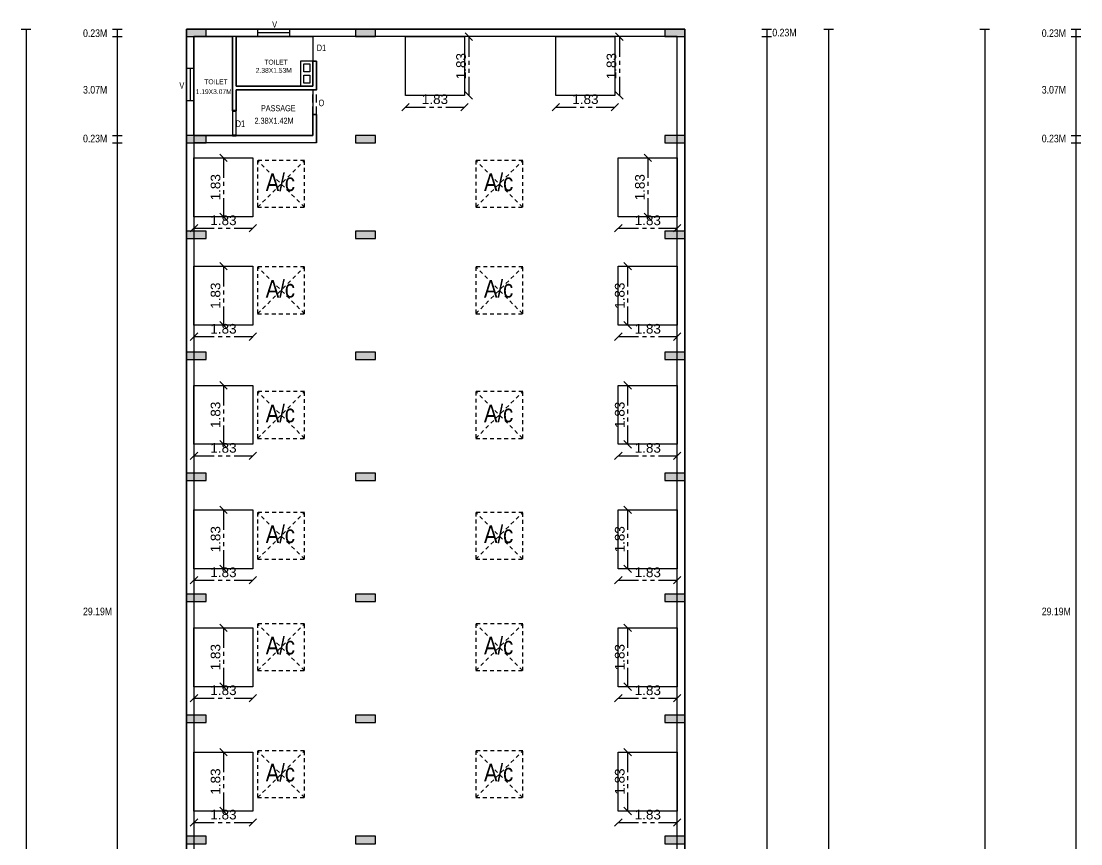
# Model space of a CAD drawing. Header units: metres. Extents: x 0 to 246, y -13 to 116.
# Drawn here: x 32.31 to 65.18, y 64.12 to 89.65 of the extents above; entities that cross this region are included whole.
import ezdxf

# ---------------------------------------------------------------- set-up
doc = ezdxf.new("R2010")
doc.units = ezdxf.units.M
doc.header["$MEASUREMENT"] = 0
for name, pattern in [('ACAD_ISO02W100', [15, 12, -3]), ('HIDDEN', [0.375, 0.25, -0.125]), ('PHANTOM2', [1.25, 0.625, -0.125, 0.125, -0.125, 0.125, -0.125])]:
    doc.linetypes.add(name, pattern=pattern)
for name, color, linetype, lineweight in [('BLK_1_FLR_0_BLT_UP_AREA', 4, 'Continuous', 30), ('BLK_1_FLR_0_ROOM_1_LIGHT_VENTILATION_1', 7, 'Continuous', 30), ('BLK_1_FLR_0_WASH', 4, 'Continuous', 30), ('BLK_1_FLR_0_WATER_CLOSET', 4, 'Continuous', 30), ('FLOOR01', 7, 'Continuous', 50), ('text', 7, 'Continuous', 25)]:
    doc.layers.add(name, color=color, linetype=linetype, lineweight=lineweight)
for name, color, linetype in [('BLK_1_FLR_0_CARPET_AREA', 10, 'Continuous'), ('BLK_1_FLR_0_SP_WC', 140, 'Continuous'), ('wall', 2, 'Continuous'), ('win', 5, 'Continuous')]:
    doc.layers.add(name, color=color, linetype=linetype)
doc.styles.add('ARIAL', font='arial.ttf')
doc.styles.add('ATT', font='swissck.ttf', dxfattribs={"height": 12})
doc.styles.add('STYLE1', font='swissck.ttf', dxfattribs={"width": 1.1, "height": 0.45})
doc.styles.add('STYLE3', font='swissck.ttf', dxfattribs={"height": 0.5})
doc.dimstyles.new('OPEN SPACE', dxfattribs={"dimtxt": 0.3, "dimasz": 0.23, "dimexe": 0.1875, "dimexo": 0.0625, "dimgap": 0.09, "dimtad": 3, "dimzin": 0, "dimdsep": 46, "dimtxsty": 'ARIAL', "dimblk": 'OBLIQUE', "dimcen": 0.09, "dimse1": 1, "dimse2": 1, "dimclrd": 6, "dimclre": 6, "dimclrt": 7, "dimadec": 0, "dimazin": 0, "dimtfac": 0.5, "dimtix": 1, "dimtmove": 0, "dimatfit": 3, "dimfxl": 0, "dimtolj": 1, "dimtzin": 0, "dimarcsym": 0})

# ---------------------------------------------------------------- blocks, each defined once
blk = doc.blocks.new('_Oblique')
at = {"color": 0, "linetype": 'ByBlock', "lineweight": -2}
blk.add_line((-0.5, -0.5), (0.5, 0.5), dxfattribs=at)
blk = doc.blocks.new('*D214')
at = {"layer": 'BLK_1_FLR_0_ROOM_1_LIGHT_VENTILATION_1', "color": 7, "linetype": 'PHANTOM2', "lineweight": -2}
blk.add_line((46.197, 89.171), (46.197, 87.341), dxfattribs=at)
at = {"layer": 'DEFPOINTS', "color": 0}
for p in [(46.058, 89.171), (46.058, 87.341), (46.197, 87.341)]:
    blk.add_point(p, dxfattribs=at)
at = {"layer": 'BLK_1_FLR_0_ROOM_1_LIGHT_VENTILATION_1', "color": 7, "lineweight": -2, "xscale": 0.23, "yscale": 0.23, "zscale": 0.23}
for p, rotation in [((46.197, 89.171), 90), ((46.197, 87.341), 270)]:
    blk.add_blockref('_Oblique', p, dxfattribs=dict(at, rotation=rotation))
at = {"layer": 'BLK_1_FLR_0_ROOM_1_LIGHT_VENTILATION_1', "color": 7, "lineweight": 30, "insert": (45.954, 88.256), "char_height": 0.3, "attachment_point": 5, "rotation": 90, "style": 'ARIAL'}
blk.add_mtext('\\A1;1.83', dxfattribs=at)
blk = doc.blocks.new('*D215')
at = {"layer": 'BLK_1_FLR_0_ROOM_1_LIGHT_VENTILATION_1', "color": 7, "linetype": 'PHANTOM2', "lineweight": -2}
blk.add_line((44.229, 86.985), (46.058, 86.985), dxfattribs=at)
at = {"layer": 'DEFPOINTS', "color": 0}
for p in [(44.229, 87.341), (46.058, 87.341), (46.058, 86.985)]:
    blk.add_point(p, dxfattribs=at)
at = {"layer": 'BLK_1_FLR_0_ROOM_1_LIGHT_VENTILATION_1', "color": 7, "lineweight": -2, "xscale": 0.23, "yscale": 0.23, "zscale": 0.23, "rotation": 180}
blk.add_blockref('_Oblique', (44.229, 86.985), dxfattribs=at)
at = {"layer": 'BLK_1_FLR_0_ROOM_1_LIGHT_VENTILATION_1', "color": 7, "lineweight": -2, "xscale": 0.23, "yscale": 0.23, "zscale": 0.23}
blk.add_blockref('_Oblique', (46.058, 86.985), dxfattribs=at)
at = {"layer": 'BLK_1_FLR_0_ROOM_1_LIGHT_VENTILATION_1', "color": 7, "lineweight": 30, "insert": (45.143, 87.228), "char_height": 0.3, "attachment_point": 5, "style": 'ARIAL'}
blk.add_mtext('\\A1;1.83', dxfattribs=at)
blk = doc.blocks.new('*D216')
at = {"layer": 'BLK_1_FLR_0_ROOM_1_LIGHT_VENTILATION_1', "color": 7, "linetype": 'PHANTOM2', "lineweight": -2}
blk.add_line((50.863, 89.171), (50.863, 87.341), dxfattribs=at)
at = {"layer": 'DEFPOINTS', "color": 0}
for p in [(50.724, 89.171), (50.724, 87.341), (50.863, 87.341)]:
    blk.add_point(p, dxfattribs=at)
at = {"layer": 'BLK_1_FLR_0_ROOM_1_LIGHT_VENTILATION_1', "color": 7, "lineweight": -2, "xscale": 0.23, "yscale": 0.23, "zscale": 0.23}
for p, rotation in [((50.863, 89.171), 90), ((50.863, 87.341), 270)]:
    blk.add_blockref('_Oblique', p, dxfattribs=dict(at, rotation=rotation))
at = {"layer": 'BLK_1_FLR_0_ROOM_1_LIGHT_VENTILATION_1', "color": 7, "lineweight": 30, "insert": (50.62, 88.256), "char_height": 0.3, "attachment_point": 5, "rotation": 90, "style": 'ARIAL'}
blk.add_mtext('\\A1;1.83', dxfattribs=at)
blk = doc.blocks.new('*D217')
at = {"layer": 'BLK_1_FLR_0_ROOM_1_LIGHT_VENTILATION_1', "color": 7, "linetype": 'PHANTOM2', "lineweight": -2}
blk.add_line((48.895, 86.985), (50.724, 86.985), dxfattribs=at)
at = {"layer": 'DEFPOINTS', "color": 0}
for p in [(48.895, 87.341), (50.724, 87.341), (50.724, 86.985)]:
    blk.add_point(p, dxfattribs=at)
at = {"layer": 'BLK_1_FLR_0_ROOM_1_LIGHT_VENTILATION_1', "color": 7, "lineweight": -2, "xscale": 0.23, "yscale": 0.23, "zscale": 0.23, "rotation": 180}
blk.add_blockref('_Oblique', (48.895, 86.985), dxfattribs=at)
at = {"layer": 'BLK_1_FLR_0_ROOM_1_LIGHT_VENTILATION_1', "color": 7, "lineweight": -2, "xscale": 0.23, "yscale": 0.23, "zscale": 0.23}
blk.add_blockref('_Oblique', (50.724, 86.985), dxfattribs=at)
at = {"layer": 'BLK_1_FLR_0_ROOM_1_LIGHT_VENTILATION_1', "color": 7, "lineweight": 30, "insert": (49.81, 87.228), "char_height": 0.3, "attachment_point": 5, "style": 'ARIAL'}
blk.add_mtext('\\A1;1.83', dxfattribs=at)
blk = doc.blocks.new('*D157')
at = {"layer": 'BLK_1_FLR_0_ROOM_1_LIGHT_VENTILATION_1', "color": 7, "linetype": 'PHANTOM2', "lineweight": -2}
blk.add_line((51.121, 82.045), (51.121, 80.215), dxfattribs=at)
at = {"layer": 'DEFPOINTS', "color": 0}
for p in [(50.982, 82.045), (50.982, 80.215), (51.121, 80.215)]:
    blk.add_point(p, dxfattribs=at)
at = {"layer": 'BLK_1_FLR_0_ROOM_1_LIGHT_VENTILATION_1', "color": 7, "lineweight": -2, "xscale": 0.23, "yscale": 0.23, "zscale": 0.23}
for p, rotation in [((51.121, 82.045), 90), ((51.121, 80.215), 270)]:
    blk.add_blockref('_Oblique', p, dxfattribs=dict(at, rotation=rotation))
at = {"layer": 'BLK_1_FLR_0_ROOM_1_LIGHT_VENTILATION_1', "color": 7, "lineweight": 30, "insert": (50.877, 81.13), "char_height": 0.3, "attachment_point": 5, "rotation": 90, "style": 'ARIAL'}
blk.add_mtext('\\A1;1.83', dxfattribs=at)
blk = doc.blocks.new('*D218')
at = {"layer": 'BLK_1_FLR_0_ROOM_1_LIGHT_VENTILATION_1', "color": 7, "linetype": 'PHANTOM2', "lineweight": -2}
blk.add_line((50.831, 79.859), (52.66, 79.859), dxfattribs=at)
at = {"layer": 'DEFPOINTS', "color": 0}
for p in [(50.831, 80.215), (52.66, 80.215), (52.66, 79.859)]:
    blk.add_point(p, dxfattribs=at)
at = {"layer": 'BLK_1_FLR_0_ROOM_1_LIGHT_VENTILATION_1', "color": 7, "lineweight": -2, "xscale": 0.23, "yscale": 0.23, "zscale": 0.23, "rotation": 180}
blk.add_blockref('_Oblique', (50.831, 79.859), dxfattribs=at)
at = {"layer": 'BLK_1_FLR_0_ROOM_1_LIGHT_VENTILATION_1', "color": 7, "lineweight": -2, "xscale": 0.23, "yscale": 0.23, "zscale": 0.23}
blk.add_blockref('_Oblique', (52.66, 79.859), dxfattribs=at)
at = {"layer": 'BLK_1_FLR_0_ROOM_1_LIGHT_VENTILATION_1', "color": 7, "lineweight": 30, "insert": (51.746, 80.102), "char_height": 0.3, "attachment_point": 5, "style": 'ARIAL'}
blk.add_mtext('\\A1;1.83', dxfattribs=at)
blk = doc.blocks.new('*D158')
at = {"layer": 'BLK_1_FLR_0_ROOM_1_LIGHT_VENTILATION_1', "color": 7, "linetype": 'PHANTOM2', "lineweight": -2}
blk.add_line((51.121, 78.348), (51.121, 76.518), dxfattribs=at)
at = {"layer": 'DEFPOINTS', "color": 0}
for p in [(50.982, 78.348), (50.982, 76.518), (51.121, 76.518)]:
    blk.add_point(p, dxfattribs=at)
at = {"layer": 'BLK_1_FLR_0_ROOM_1_LIGHT_VENTILATION_1', "color": 7, "lineweight": -2, "xscale": 0.23, "yscale": 0.23, "zscale": 0.23}
for p, rotation in [((51.121, 78.348), 90), ((51.121, 76.518), 270)]:
    blk.add_blockref('_Oblique', p, dxfattribs=dict(at, rotation=rotation))
at = {"layer": 'BLK_1_FLR_0_ROOM_1_LIGHT_VENTILATION_1', "color": 7, "lineweight": 30, "insert": (50.877, 77.433), "char_height": 0.3, "attachment_point": 5, "rotation": 90, "style": 'ARIAL'}
blk.add_mtext('\\A1;1.83', dxfattribs=at)
blk = doc.blocks.new('*D219')
at = {"layer": 'BLK_1_FLR_0_ROOM_1_LIGHT_VENTILATION_1', "color": 7, "linetype": 'PHANTOM2', "lineweight": -2}
blk.add_line((50.831, 76.162), (52.66, 76.162), dxfattribs=at)
at = {"layer": 'DEFPOINTS', "color": 0}
for p in [(50.831, 76.518), (52.66, 76.518), (52.66, 76.162)]:
    blk.add_point(p, dxfattribs=at)
at = {"layer": 'BLK_1_FLR_0_ROOM_1_LIGHT_VENTILATION_1', "color": 7, "lineweight": -2, "xscale": 0.23, "yscale": 0.23, "zscale": 0.23, "rotation": 180}
blk.add_blockref('_Oblique', (50.831, 76.162), dxfattribs=at)
at = {"layer": 'BLK_1_FLR_0_ROOM_1_LIGHT_VENTILATION_1', "color": 7, "lineweight": -2, "xscale": 0.23, "yscale": 0.23, "zscale": 0.23}
blk.add_blockref('_Oblique', (52.66, 76.162), dxfattribs=at)
at = {"layer": 'BLK_1_FLR_0_ROOM_1_LIGHT_VENTILATION_1', "color": 7, "lineweight": 30, "insert": (51.746, 76.405), "char_height": 0.3, "attachment_point": 5, "style": 'ARIAL'}
blk.add_mtext('\\A1;1.83', dxfattribs=at)
blk = doc.blocks.new('*D159')
at = {"layer": 'BLK_1_FLR_0_ROOM_1_LIGHT_VENTILATION_1', "color": 7, "linetype": 'PHANTOM2', "lineweight": -2}
blk.add_line((51.121, 74.485), (51.121, 72.655), dxfattribs=at)
at = {"layer": 'DEFPOINTS', "color": 0}
for p in [(50.982, 74.485), (50.982, 72.655), (51.121, 72.655)]:
    blk.add_point(p, dxfattribs=at)
at = {"layer": 'BLK_1_FLR_0_ROOM_1_LIGHT_VENTILATION_1', "color": 7, "lineweight": -2, "xscale": 0.23, "yscale": 0.23, "zscale": 0.23}
for p, rotation in [((51.121, 74.485), 90), ((51.121, 72.655), 270)]:
    blk.add_blockref('_Oblique', p, dxfattribs=dict(at, rotation=rotation))
at = {"layer": 'BLK_1_FLR_0_ROOM_1_LIGHT_VENTILATION_1', "color": 7, "lineweight": 30, "insert": (50.877, 73.57), "char_height": 0.3, "attachment_point": 5, "rotation": 90, "style": 'ARIAL'}
blk.add_mtext('\\A1;1.83', dxfattribs=at)
blk = doc.blocks.new('*D220')
at = {"layer": 'BLK_1_FLR_0_ROOM_1_LIGHT_VENTILATION_1', "color": 7, "linetype": 'PHANTOM2', "lineweight": -2}
blk.add_line((50.831, 72.299), (52.66, 72.299), dxfattribs=at)
at = {"layer": 'DEFPOINTS', "color": 0}
for p in [(50.831, 72.655), (52.66, 72.655), (52.66, 72.299)]:
    blk.add_point(p, dxfattribs=at)
at = {"layer": 'BLK_1_FLR_0_ROOM_1_LIGHT_VENTILATION_1', "color": 7, "lineweight": -2, "xscale": 0.23, "yscale": 0.23, "zscale": 0.23, "rotation": 180}
blk.add_blockref('_Oblique', (50.831, 72.299), dxfattribs=at)
at = {"layer": 'BLK_1_FLR_0_ROOM_1_LIGHT_VENTILATION_1', "color": 7, "lineweight": -2, "xscale": 0.23, "yscale": 0.23, "zscale": 0.23}
blk.add_blockref('_Oblique', (52.66, 72.299), dxfattribs=at)
at = {"layer": 'BLK_1_FLR_0_ROOM_1_LIGHT_VENTILATION_1', "color": 7, "lineweight": 30, "insert": (51.746, 72.542), "char_height": 0.3, "attachment_point": 5, "style": 'ARIAL'}
blk.add_mtext('\\A1;1.83', dxfattribs=at)
blk = doc.blocks.new('*D160')
at = {"layer": 'BLK_1_FLR_0_ROOM_1_LIGHT_VENTILATION_1', "color": 7, "linetype": 'PHANTOM2', "lineweight": -2}
blk.add_line((51.121, 70.825), (51.121, 68.995), dxfattribs=at)
at = {"layer": 'DEFPOINTS', "color": 0}
for p in [(50.982, 70.825), (50.982, 68.995), (51.121, 68.995)]:
    blk.add_point(p, dxfattribs=at)
at = {"layer": 'BLK_1_FLR_0_ROOM_1_LIGHT_VENTILATION_1', "color": 7, "lineweight": -2, "xscale": 0.23, "yscale": 0.23, "zscale": 0.23}
for p, rotation in [((51.121, 70.825), 90), ((51.121, 68.995), 270)]:
    blk.add_blockref('_Oblique', p, dxfattribs=dict(at, rotation=rotation))
at = {"layer": 'BLK_1_FLR_0_ROOM_1_LIGHT_VENTILATION_1', "color": 7, "lineweight": 30, "insert": (50.877, 69.91), "char_height": 0.3, "attachment_point": 5, "rotation": 90, "style": 'ARIAL'}
blk.add_mtext('\\A1;1.83', dxfattribs=at)
blk = doc.blocks.new('*D221')
at = {"layer": 'BLK_1_FLR_0_ROOM_1_LIGHT_VENTILATION_1', "color": 7, "linetype": 'PHANTOM2', "lineweight": -2}
blk.add_line((50.831, 68.639), (52.66, 68.639), dxfattribs=at)
at = {"layer": 'DEFPOINTS', "color": 0}
for p in [(50.831, 68.995), (52.66, 68.995), (52.66, 68.639)]:
    blk.add_point(p, dxfattribs=at)
at = {"layer": 'BLK_1_FLR_0_ROOM_1_LIGHT_VENTILATION_1', "color": 7, "lineweight": -2, "xscale": 0.23, "yscale": 0.23, "zscale": 0.23, "rotation": 180}
blk.add_blockref('_Oblique', (50.831, 68.639), dxfattribs=at)
at = {"layer": 'BLK_1_FLR_0_ROOM_1_LIGHT_VENTILATION_1', "color": 7, "lineweight": -2, "xscale": 0.23, "yscale": 0.23, "zscale": 0.23}
blk.add_blockref('_Oblique', (52.66, 68.639), dxfattribs=at)
at = {"layer": 'BLK_1_FLR_0_ROOM_1_LIGHT_VENTILATION_1', "color": 7, "lineweight": 30, "insert": (51.746, 68.882), "char_height": 0.3, "attachment_point": 5, "style": 'ARIAL'}
blk.add_mtext('\\A1;1.83', dxfattribs=at)
blk = doc.blocks.new('*D161')
at = {"layer": 'BLK_1_FLR_0_ROOM_1_LIGHT_VENTILATION_1', "color": 7, "linetype": 'PHANTOM2', "lineweight": -2}
blk.add_line((51.121, 66.965), (51.121, 65.135), dxfattribs=at)
at = {"layer": 'DEFPOINTS', "color": 0}
for p in [(50.982, 66.965), (50.982, 65.135), (51.121, 65.135)]:
    blk.add_point(p, dxfattribs=at)
at = {"layer": 'BLK_1_FLR_0_ROOM_1_LIGHT_VENTILATION_1', "color": 7, "lineweight": -2, "xscale": 0.23, "yscale": 0.23, "zscale": 0.23}
for p, rotation in [((51.121, 66.965), 90), ((51.121, 65.135), 270)]:
    blk.add_blockref('_Oblique', p, dxfattribs=dict(at, rotation=rotation))
at = {"layer": 'BLK_1_FLR_0_ROOM_1_LIGHT_VENTILATION_1', "color": 7, "lineweight": 30, "insert": (50.877, 66.05), "char_height": 0.3, "attachment_point": 5, "rotation": 90, "style": 'ARIAL'}
blk.add_mtext('\\A1;1.83', dxfattribs=at)
blk = doc.blocks.new('*D222')
at = {"layer": 'BLK_1_FLR_0_ROOM_1_LIGHT_VENTILATION_1', "color": 7, "linetype": 'PHANTOM2', "lineweight": -2}
blk.add_line((50.831, 64.779), (52.66, 64.779), dxfattribs=at)
at = {"layer": 'DEFPOINTS', "color": 0}
for p in [(50.831, 65.135), (52.66, 65.135), (52.66, 64.779)]:
    blk.add_point(p, dxfattribs=at)
at = {"layer": 'BLK_1_FLR_0_ROOM_1_LIGHT_VENTILATION_1', "color": 7, "lineweight": -2, "xscale": 0.23, "yscale": 0.23, "zscale": 0.23, "rotation": 180}
blk.add_blockref('_Oblique', (50.831, 64.779), dxfattribs=at)
at = {"layer": 'BLK_1_FLR_0_ROOM_1_LIGHT_VENTILATION_1', "color": 7, "lineweight": -2, "xscale": 0.23, "yscale": 0.23, "zscale": 0.23}
blk.add_blockref('_Oblique', (52.66, 64.779), dxfattribs=at)
at = {"layer": 'BLK_1_FLR_0_ROOM_1_LIGHT_VENTILATION_1', "color": 7, "lineweight": 30, "insert": (51.746, 65.022), "char_height": 0.3, "attachment_point": 5, "style": 'ARIAL'}
blk.add_mtext('\\A1;1.83', dxfattribs=at)
blk = doc.blocks.new('*D164')
at = {"layer": 'BLK_1_FLR_0_ROOM_1_LIGHT_VENTILATION_1', "color": 7, "linetype": 'PHANTOM2', "lineweight": -2}
blk.add_line((51.746, 85.411), (51.746, 83.581), dxfattribs=at)
at = {"layer": 'DEFPOINTS', "color": 0}
for p in [(51.607, 85.411), (51.607, 83.581), (51.746, 83.581)]:
    blk.add_point(p, dxfattribs=at)
at = {"layer": 'BLK_1_FLR_0_ROOM_1_LIGHT_VENTILATION_1', "color": 7, "lineweight": -2, "xscale": 0.23, "yscale": 0.23, "zscale": 0.23}
for p, rotation in [((51.746, 85.411), 90), ((51.746, 83.581), 270)]:
    blk.add_blockref('_Oblique', p, dxfattribs=dict(at, rotation=rotation))
at = {"layer": 'BLK_1_FLR_0_ROOM_1_LIGHT_VENTILATION_1', "color": 7, "lineweight": 30, "insert": (51.503, 84.496), "char_height": 0.3, "attachment_point": 5, "rotation": 90, "style": 'ARIAL'}
blk.add_mtext('\\A1;1.83', dxfattribs=at)
blk = doc.blocks.new('*D225')
at = {"layer": 'BLK_1_FLR_0_ROOM_1_LIGHT_VENTILATION_1', "color": 7, "linetype": 'PHANTOM2', "lineweight": -2}
blk.add_line((50.831, 83.225), (52.66, 83.225), dxfattribs=at)
at = {"layer": 'DEFPOINTS', "color": 0}
for p in [(50.831, 83.581), (52.66, 83.581), (52.66, 83.225)]:
    blk.add_point(p, dxfattribs=at)
at = {"layer": 'BLK_1_FLR_0_ROOM_1_LIGHT_VENTILATION_1', "color": 7, "lineweight": -2, "xscale": 0.23, "yscale": 0.23, "zscale": 0.23, "rotation": 180}
blk.add_blockref('_Oblique', (50.831, 83.225), dxfattribs=at)
at = {"layer": 'BLK_1_FLR_0_ROOM_1_LIGHT_VENTILATION_1', "color": 7, "lineweight": -2, "xscale": 0.23, "yscale": 0.23, "zscale": 0.23}
blk.add_blockref('_Oblique', (52.66, 83.225), dxfattribs=at)
at = {"layer": 'BLK_1_FLR_0_ROOM_1_LIGHT_VENTILATION_1', "color": 7, "lineweight": 30, "insert": (51.746, 83.468), "char_height": 0.3, "attachment_point": 5, "style": 'ARIAL'}
blk.add_mtext('\\A1;1.83', dxfattribs=at)
blk = doc.blocks.new('*D165')
at = {"layer": 'BLK_1_FLR_0_ROOM_1_LIGHT_VENTILATION_1', "color": 7, "linetype": 'PHANTOM2', "lineweight": -2}
blk.add_line((38.582, 85.411), (38.582, 83.581), dxfattribs=at)
at = {"layer": 'DEFPOINTS', "color": 0}
for p in [(38.443, 85.411), (38.443, 83.581), (38.582, 83.581)]:
    blk.add_point(p, dxfattribs=at)
at = {"layer": 'BLK_1_FLR_0_ROOM_1_LIGHT_VENTILATION_1', "color": 7, "lineweight": -2, "xscale": 0.23, "yscale": 0.23, "zscale": 0.23}
for p, rotation in [((38.582, 85.411), 90), ((38.582, 83.581), 270)]:
    blk.add_blockref('_Oblique', p, dxfattribs=dict(at, rotation=rotation))
at = {"layer": 'BLK_1_FLR_0_ROOM_1_LIGHT_VENTILATION_1', "color": 7, "lineweight": 30, "insert": (38.339, 84.496), "char_height": 0.3, "attachment_point": 5, "rotation": 90, "style": 'ARIAL'}
blk.add_mtext('\\A1;1.83', dxfattribs=at)
blk = doc.blocks.new('*D226')
at = {"layer": 'BLK_1_FLR_0_ROOM_1_LIGHT_VENTILATION_1', "color": 7, "linetype": 'PHANTOM2', "lineweight": -2}
blk.add_line((37.668, 83.225), (39.496, 83.225), dxfattribs=at)
at = {"layer": 'DEFPOINTS', "color": 0}
for p in [(37.668, 83.581), (39.496, 83.581), (39.496, 83.225)]:
    blk.add_point(p, dxfattribs=at)
at = {"layer": 'BLK_1_FLR_0_ROOM_1_LIGHT_VENTILATION_1', "color": 7, "lineweight": -2, "xscale": 0.23, "yscale": 0.23, "zscale": 0.23, "rotation": 180}
blk.add_blockref('_Oblique', (37.668, 83.225), dxfattribs=at)
at = {"layer": 'BLK_1_FLR_0_ROOM_1_LIGHT_VENTILATION_1', "color": 7, "lineweight": -2, "xscale": 0.23, "yscale": 0.23, "zscale": 0.23}
blk.add_blockref('_Oblique', (39.496, 83.225), dxfattribs=at)
at = {"layer": 'BLK_1_FLR_0_ROOM_1_LIGHT_VENTILATION_1', "color": 7, "lineweight": 30, "insert": (38.582, 83.468), "char_height": 0.3, "attachment_point": 5, "style": 'ARIAL'}
blk.add_mtext('\\A1;1.83', dxfattribs=at)
blk = doc.blocks.new('*D166')
at = {"layer": 'BLK_1_FLR_0_ROOM_1_LIGHT_VENTILATION_1', "color": 7, "linetype": 'PHANTOM2', "lineweight": -2}
blk.add_line((38.582, 82.045), (38.582, 80.215), dxfattribs=at)
at = {"layer": 'DEFPOINTS', "color": 0}
for p in [(38.443, 82.045), (38.443, 80.215), (38.582, 80.215)]:
    blk.add_point(p, dxfattribs=at)
at = {"layer": 'BLK_1_FLR_0_ROOM_1_LIGHT_VENTILATION_1', "color": 7, "lineweight": -2, "xscale": 0.23, "yscale": 0.23, "zscale": 0.23}
for p, rotation in [((38.582, 82.045), 90), ((38.582, 80.215), 270)]:
    blk.add_blockref('_Oblique', p, dxfattribs=dict(at, rotation=rotation))
at = {"layer": 'BLK_1_FLR_0_ROOM_1_LIGHT_VENTILATION_1', "color": 7, "lineweight": 30, "insert": (38.339, 81.13), "char_height": 0.3, "attachment_point": 5, "rotation": 90, "style": 'ARIAL'}
blk.add_mtext('\\A1;1.83', dxfattribs=at)
blk = doc.blocks.new('*D227')
at = {"layer": 'BLK_1_FLR_0_ROOM_1_LIGHT_VENTILATION_1', "color": 7, "linetype": 'PHANTOM2', "lineweight": -2}
blk.add_line((37.668, 79.859), (39.496, 79.859), dxfattribs=at)
at = {"layer": 'DEFPOINTS', "color": 0}
for p in [(37.668, 80.215), (39.496, 80.215), (39.496, 79.859)]:
    blk.add_point(p, dxfattribs=at)
at = {"layer": 'BLK_1_FLR_0_ROOM_1_LIGHT_VENTILATION_1', "color": 7, "lineweight": -2, "xscale": 0.23, "yscale": 0.23, "zscale": 0.23, "rotation": 180}
blk.add_blockref('_Oblique', (37.668, 79.859), dxfattribs=at)
at = {"layer": 'BLK_1_FLR_0_ROOM_1_LIGHT_VENTILATION_1', "color": 7, "lineweight": -2, "xscale": 0.23, "yscale": 0.23, "zscale": 0.23}
blk.add_blockref('_Oblique', (39.496, 79.859), dxfattribs=at)
at = {"layer": 'BLK_1_FLR_0_ROOM_1_LIGHT_VENTILATION_1', "color": 7, "lineweight": 30, "insert": (38.582, 80.102), "char_height": 0.3, "attachment_point": 5, "style": 'ARIAL'}
blk.add_mtext('\\A1;1.83', dxfattribs=at)
blk = doc.blocks.new('*D167')
at = {"layer": 'BLK_1_FLR_0_ROOM_1_LIGHT_VENTILATION_1', "color": 7, "linetype": 'PHANTOM2', "lineweight": -2}
blk.add_line((38.582, 78.348), (38.582, 76.518), dxfattribs=at)
at = {"layer": 'DEFPOINTS', "color": 0}
for p in [(38.443, 78.348), (38.443, 76.518), (38.582, 76.518)]:
    blk.add_point(p, dxfattribs=at)
at = {"layer": 'BLK_1_FLR_0_ROOM_1_LIGHT_VENTILATION_1', "color": 7, "lineweight": -2, "xscale": 0.23, "yscale": 0.23, "zscale": 0.23}
for p, rotation in [((38.582, 78.348), 90), ((38.582, 76.518), 270)]:
    blk.add_blockref('_Oblique', p, dxfattribs=dict(at, rotation=rotation))
at = {"layer": 'BLK_1_FLR_0_ROOM_1_LIGHT_VENTILATION_1', "color": 7, "lineweight": 30, "insert": (38.339, 77.433), "char_height": 0.3, "attachment_point": 5, "rotation": 90, "style": 'ARIAL'}
blk.add_mtext('\\A1;1.83', dxfattribs=at)
blk = doc.blocks.new('*D228')
at = {"layer": 'BLK_1_FLR_0_ROOM_1_LIGHT_VENTILATION_1', "color": 7, "linetype": 'PHANTOM2', "lineweight": -2}
blk.add_line((37.668, 76.162), (39.496, 76.162), dxfattribs=at)
at = {"layer": 'DEFPOINTS', "color": 0}
for p in [(37.668, 76.518), (39.496, 76.518), (39.496, 76.162)]:
    blk.add_point(p, dxfattribs=at)
at = {"layer": 'BLK_1_FLR_0_ROOM_1_LIGHT_VENTILATION_1', "color": 7, "lineweight": -2, "xscale": 0.23, "yscale": 0.23, "zscale": 0.23, "rotation": 180}
blk.add_blockref('_Oblique', (37.668, 76.162), dxfattribs=at)
at = {"layer": 'BLK_1_FLR_0_ROOM_1_LIGHT_VENTILATION_1', "color": 7, "lineweight": -2, "xscale": 0.23, "yscale": 0.23, "zscale": 0.23}
blk.add_blockref('_Oblique', (39.496, 76.162), dxfattribs=at)
at = {"layer": 'BLK_1_FLR_0_ROOM_1_LIGHT_VENTILATION_1', "color": 7, "lineweight": 30, "insert": (38.582, 76.405), "char_height": 0.3, "attachment_point": 5, "style": 'ARIAL'}
blk.add_mtext('\\A1;1.83', dxfattribs=at)
blk = doc.blocks.new('*D168')
at = {"layer": 'BLK_1_FLR_0_ROOM_1_LIGHT_VENTILATION_1', "color": 7, "linetype": 'PHANTOM2', "lineweight": -2}
blk.add_line((38.582, 74.485), (38.582, 72.655), dxfattribs=at)
at = {"layer": 'DEFPOINTS', "color": 0}
for p in [(38.443, 74.485), (38.443, 72.655), (38.582, 72.655)]:
    blk.add_point(p, dxfattribs=at)
at = {"layer": 'BLK_1_FLR_0_ROOM_1_LIGHT_VENTILATION_1', "color": 7, "lineweight": -2, "xscale": 0.23, "yscale": 0.23, "zscale": 0.23}
for p, rotation in [((38.582, 74.485), 90), ((38.582, 72.655), 270)]:
    blk.add_blockref('_Oblique', p, dxfattribs=dict(at, rotation=rotation))
at = {"layer": 'BLK_1_FLR_0_ROOM_1_LIGHT_VENTILATION_1', "color": 7, "lineweight": 30, "insert": (38.339, 73.57), "char_height": 0.3, "attachment_point": 5, "rotation": 90, "style": 'ARIAL'}
blk.add_mtext('\\A1;1.83', dxfattribs=at)
blk = doc.blocks.new('*D229')
at = {"layer": 'BLK_1_FLR_0_ROOM_1_LIGHT_VENTILATION_1', "color": 7, "linetype": 'PHANTOM2', "lineweight": -2}
blk.add_line((37.668, 72.299), (39.496, 72.299), dxfattribs=at)
at = {"layer": 'DEFPOINTS', "color": 0}
for p in [(37.668, 72.655), (39.496, 72.655), (39.496, 72.299)]:
    blk.add_point(p, dxfattribs=at)
at = {"layer": 'BLK_1_FLR_0_ROOM_1_LIGHT_VENTILATION_1', "color": 7, "lineweight": -2, "xscale": 0.23, "yscale": 0.23, "zscale": 0.23, "rotation": 180}
blk.add_blockref('_Oblique', (37.668, 72.299), dxfattribs=at)
at = {"layer": 'BLK_1_FLR_0_ROOM_1_LIGHT_VENTILATION_1', "color": 7, "lineweight": -2, "xscale": 0.23, "yscale": 0.23, "zscale": 0.23}
blk.add_blockref('_Oblique', (39.496, 72.299), dxfattribs=at)
at = {"layer": 'BLK_1_FLR_0_ROOM_1_LIGHT_VENTILATION_1', "color": 7, "lineweight": 30, "insert": (38.582, 72.542), "char_height": 0.3, "attachment_point": 5, "style": 'ARIAL'}
blk.add_mtext('\\A1;1.83', dxfattribs=at)
blk = doc.blocks.new('*D169')
at = {"layer": 'BLK_1_FLR_0_ROOM_1_LIGHT_VENTILATION_1', "color": 7, "linetype": 'PHANTOM2', "lineweight": -2}
blk.add_line((38.582, 70.825), (38.582, 68.995), dxfattribs=at)
at = {"layer": 'DEFPOINTS', "color": 0}
for p in [(38.443, 70.825), (38.443, 68.995), (38.582, 68.995)]:
    blk.add_point(p, dxfattribs=at)
at = {"layer": 'BLK_1_FLR_0_ROOM_1_LIGHT_VENTILATION_1', "color": 7, "lineweight": -2, "xscale": 0.23, "yscale": 0.23, "zscale": 0.23}
for p, rotation in [((38.582, 70.825), 90), ((38.582, 68.995), 270)]:
    blk.add_blockref('_Oblique', p, dxfattribs=dict(at, rotation=rotation))
at = {"layer": 'BLK_1_FLR_0_ROOM_1_LIGHT_VENTILATION_1', "color": 7, "lineweight": 30, "insert": (38.339, 69.91), "char_height": 0.3, "attachment_point": 5, "rotation": 90, "style": 'ARIAL'}
blk.add_mtext('\\A1;1.83', dxfattribs=at)
blk = doc.blocks.new('*D230')
at = {"layer": 'BLK_1_FLR_0_ROOM_1_LIGHT_VENTILATION_1', "color": 7, "linetype": 'PHANTOM2', "lineweight": -2}
blk.add_line((37.668, 68.639), (39.496, 68.639), dxfattribs=at)
at = {"layer": 'DEFPOINTS', "color": 0}
for p in [(37.668, 68.995), (39.496, 68.995), (39.496, 68.639)]:
    blk.add_point(p, dxfattribs=at)
at = {"layer": 'BLK_1_FLR_0_ROOM_1_LIGHT_VENTILATION_1', "color": 7, "lineweight": -2, "xscale": 0.23, "yscale": 0.23, "zscale": 0.23, "rotation": 180}
blk.add_blockref('_Oblique', (37.668, 68.639), dxfattribs=at)
at = {"layer": 'BLK_1_FLR_0_ROOM_1_LIGHT_VENTILATION_1', "color": 7, "lineweight": -2, "xscale": 0.23, "yscale": 0.23, "zscale": 0.23}
blk.add_blockref('_Oblique', (39.496, 68.639), dxfattribs=at)
at = {"layer": 'BLK_1_FLR_0_ROOM_1_LIGHT_VENTILATION_1', "color": 7, "lineweight": 30, "insert": (38.582, 68.882), "char_height": 0.3, "attachment_point": 5, "style": 'ARIAL'}
blk.add_mtext('\\A1;1.83', dxfattribs=at)
blk = doc.blocks.new('*D170')
at = {"layer": 'BLK_1_FLR_0_ROOM_1_LIGHT_VENTILATION_1', "color": 7, "linetype": 'PHANTOM2', "lineweight": -2}
blk.add_line((38.582, 66.965), (38.582, 65.135), dxfattribs=at)
at = {"layer": 'DEFPOINTS', "color": 0}
for p in [(38.443, 66.965), (38.443, 65.135), (38.582, 65.135)]:
    blk.add_point(p, dxfattribs=at)
at = {"layer": 'BLK_1_FLR_0_ROOM_1_LIGHT_VENTILATION_1', "color": 7, "lineweight": -2, "xscale": 0.23, "yscale": 0.23, "zscale": 0.23}
for p, rotation in [((38.582, 66.965), 90), ((38.582, 65.135), 270)]:
    blk.add_blockref('_Oblique', p, dxfattribs=dict(at, rotation=rotation))
at = {"layer": 'BLK_1_FLR_0_ROOM_1_LIGHT_VENTILATION_1', "color": 7, "lineweight": 30, "insert": (38.339, 66.05), "char_height": 0.3, "attachment_point": 5, "rotation": 90, "style": 'ARIAL'}
blk.add_mtext('\\A1;1.83', dxfattribs=at)
blk = doc.blocks.new('*D231')
at = {"layer": 'BLK_1_FLR_0_ROOM_1_LIGHT_VENTILATION_1', "color": 7, "linetype": 'PHANTOM2', "lineweight": -2}
blk.add_line((37.668, 64.779), (39.496, 64.779), dxfattribs=at)
at = {"layer": 'DEFPOINTS', "color": 0}
for p in [(37.668, 65.135), (39.496, 65.135), (39.496, 64.779)]:
    blk.add_point(p, dxfattribs=at)
at = {"layer": 'BLK_1_FLR_0_ROOM_1_LIGHT_VENTILATION_1', "color": 7, "lineweight": -2, "xscale": 0.23, "yscale": 0.23, "zscale": 0.23, "rotation": 180}
blk.add_blockref('_Oblique', (37.668, 64.779), dxfattribs=at)
at = {"layer": 'BLK_1_FLR_0_ROOM_1_LIGHT_VENTILATION_1', "color": 7, "lineweight": -2, "xscale": 0.23, "yscale": 0.23, "zscale": 0.23}
blk.add_blockref('_Oblique', (39.496, 64.779), dxfattribs=at)
at = {"layer": 'BLK_1_FLR_0_ROOM_1_LIGHT_VENTILATION_1', "color": 7, "lineweight": 30, "insert": (38.582, 65.022), "char_height": 0.3, "attachment_point": 5, "style": 'ARIAL'}
blk.add_mtext('\\A1;1.83', dxfattribs=at)

msp = doc.modelspace()

# ---------------------------------------------------------------- hatches: boundary and pattern name
for points in [[(37.43766, 89.40062), (37.43766, 89.17062), (38.051, 89.17062), (38.051, 89.40062)], [(42.68063, 89.40062), (42.68063, 89.17062), (43.29396, 89.17062), (43.29396, 89.40062)], [(52.27693, 89.40062), (52.27693, 89.17062), (52.89027, 89.17062), (52.89027, 89.40062)], [(37.43766, 86.10396), (37.43766, 85.87396), (38.051, 85.87396), (38.051, 86.10396)], [(42.68063, 86.10396), (42.68063, 85.87396), (43.29396, 85.87396), (43.29396, 86.10396)], [(52.27693, 86.10396), (52.27693, 85.87396), (52.89027, 85.87396), (52.89027, 86.10396)], [(37.43766, 83.13542), (37.43766, 82.90542), (38.051, 82.90542), (38.051, 83.13542)], [(42.68063, 83.13542), (42.68063, 82.90542), (43.29396, 82.90542), (43.29396, 83.13542)], [(52.27693, 83.13542), (52.27693, 82.90542), (52.89027, 82.90542), (52.89027, 83.13542)], [(37.43766, 79.37876), (37.43766, 79.14876), (38.051, 79.14876), (38.051, 79.37876)], [(42.68063, 79.37876), (42.68063, 79.14876), (43.29396, 79.14876), (43.29396, 79.37876)], [(52.27693, 79.37876), (52.27693, 79.14876), (52.89027, 79.14876), (52.89027, 79.37876)], [(37.43766, 75.62209), (37.43766, 75.39209), (38.051, 75.39209), (38.051, 75.62209)], [(42.68063, 75.62209), (42.68063, 75.39209), (43.29396, 75.39209), (43.29396, 75.62209)], [(52.27693, 75.62209), (52.27693, 75.39209), (52.89027, 75.39209), (52.89027, 75.62209)], [(37.43766, 71.86542), (37.43766, 71.63542), (38.051, 71.63542), (38.051, 71.86542)], [(42.68063, 71.86542), (42.68063, 71.63542), (43.29396, 71.63542), (43.29396, 71.86542)], [(52.27693, 71.86542), (52.27693, 71.63542), (52.89027, 71.63542), (52.89027, 71.86542)], [(37.43766, 68.10876), (37.43766, 67.87876), (38.051, 67.87876), (38.051, 68.10876)], [(42.68063, 68.10876), (42.68063, 67.87876), (43.29396, 67.87876), (43.29396, 68.10876)], [(52.27693, 68.10876), (52.27693, 67.87876), (52.89027, 67.87876), (52.89027, 68.10876)], [(37.43766, 64.35209), (37.43766, 64.12209), (38.051, 64.12209), (38.051, 64.35209)], [(42.68063, 64.35209), (42.68063, 64.12209), (43.29396, 64.12209), (43.29396, 64.35209)], [(52.27693, 64.35209), (52.27693, 64.12209), (52.89027, 64.12209), (52.89027, 64.35209)]]:
    msp.add_hatch(color=145).paths.add_polyline_path(points)

# ---------------------------------------------------------------- linework, layer by layer
at = {"lineweight": 30}
for p, q in [((32.30773, 89.40062), (32.60753, 89.40062)), ((35.13755, 89.40062), (35.43735, 89.40062)), ((35.13755, 89.17062), (35.43735, 89.17062)), ((55.28746, 89.40062), (55.58726, 89.40062)), ((55.28746, 89.17062), (55.58726, 89.17062)), ((57.20338, 89.40062), (57.50318, 89.40062)), ((62.04876, 89.40062), (62.34856, 89.40062)), ((64.87858, 89.40062), (65.17838, 89.40062)), ((64.87858, 89.17062), (65.17838, 89.17062)), ((35.13755, 86.10396), (35.43735, 86.10396)), ((35.13755, 85.87396), (35.43735, 85.87396)), ((64.87858, 86.10396), (65.17838, 86.10396)), ((64.87858, 85.87396), (65.17838, 85.87396))]:
    msp.add_line(p, q, dxfattribs=at)
for p, q in [((32.45763, 89.40062), (32.45763, 20.64107)), ((35.28745, 89.40062), (35.28745, 20.64107)), ((38.85804, 86.86396), (38.85804, 89.17062)), ((38.97304, 87.63729), (38.97304, 89.17062)), ((39.64387, 89.17062), (39.64387, 89.40062)), ((40.64387, 89.28562), (39.64387, 89.28562)), ((40.64387, 89.17062), (40.64387, 89.40062)), ((41.47081, 89.17062), (41.35581, 89.17062)), ((55.43736, 89.40062), (55.43736, 25.42522)), ((57.35328, 89.40062), (57.35328, 25.42522)), ((62.19866, 89.40062), (62.19866, 20.64107)), ((65.02848, 89.40062), (65.02848, 20.64107)), ((37.66766, 88.17923), (37.43766, 88.17923)), ((37.55266, 88.17923), (37.55266, 87.17923)), ((41.35581, 87.63729), (41.35581, 88.41062)), ((41.47081, 88.41062), (41.35581, 88.41062)), ((41.47081, 87.52229), (41.47081, 88.41062)), ((41.35581, 87.63729), (38.97304, 87.63729)), ((41.35581, 87.52229), (38.97304, 87.52229)), ((38.97304, 86.86396), (38.97304, 87.52229)), ((41.35581, 87.52229), (41.47081, 87.52229)), ((37.66766, 87.17923), (37.43766, 87.17923)), ((41.47081, 86.75562), (41.35581, 86.75562)), ((41.35581, 86.10396), (41.35581, 86.75562)), ((41.47081, 85.87396), (41.47081, 86.75562)), ((41.35581, 86.10396), (37.66766, 86.10396)), ((41.47081, 85.87396), (37.66766, 85.87396))]:
    msp.add_line(p, q)
at = {"linetype": 'ACAD_ISO02W100', "ltscale": 0.01}
for p, q in [((41.09387, 83.87668), (39.64275, 85.3278)), ((39.64275, 83.87668), (41.09387, 85.3278)), ((47.86418, 83.87668), (46.41307, 85.3278)), ((46.41307, 83.87668), (47.86418, 85.3278)), ((41.09387, 80.57177), (39.64275, 82.02288)), ((39.64275, 80.57177), (41.09387, 82.02288)), ((47.86418, 80.57177), (46.41307, 82.02288)), ((46.41307, 80.57177), (47.86418, 82.02288)), ((41.09387, 76.70286), (39.64275, 78.15397)), ((39.64275, 76.70286), (41.09387, 78.15397)), ((47.86418, 76.70286), (46.41307, 78.15397)), ((46.41307, 76.70286), (47.86418, 78.15397)), ((41.09387, 72.95081), (39.64275, 74.40192)), ((39.64275, 72.95081), (41.09387, 74.40192)), ((47.86418, 72.95081), (46.41307, 74.40192)), ((46.41307, 72.95081), (47.86418, 74.40192)), ((41.09387, 69.49485), (39.64275, 70.94597)), ((39.64275, 69.49485), (41.09387, 70.94597)), ((47.86418, 69.49485), (46.41307, 70.94597)), ((46.41307, 69.49485), (47.86418, 70.94597)), ((41.09387, 65.55222), (39.64275, 67.00334)), ((39.64275, 65.55222), (41.09387, 67.00334)), ((47.86418, 65.55222), (46.41307, 67.00334)), ((46.41307, 65.55222), (47.86418, 67.00334))]:
    msp.add_line(p, q, dxfattribs=at)
at = {"color": 145}
for points in [[(37.43766, 89.40062), (37.43766, 89.17062), (38.051, 89.17062), (38.051, 89.40062)], [(42.68063, 89.40062), (42.68063, 89.17062), (43.29396, 89.17062), (43.29396, 89.40062)], [(52.27693, 89.40062), (52.27693, 89.17062), (52.89027, 89.17062), (52.89027, 89.40062)], [(37.43766, 86.10396), (37.43766, 85.87396), (38.051, 85.87396), (38.051, 86.10396)], [(42.68063, 86.10396), (42.68063, 85.87396), (43.29396, 85.87396), (43.29396, 86.10396)], [(52.27693, 86.10396), (52.27693, 85.87396), (52.89027, 85.87396), (52.89027, 86.10396)], [(37.43766, 83.13542), (37.43766, 82.90542), (38.051, 82.90542), (38.051, 83.13542)], [(42.68063, 83.13542), (42.68063, 82.90542), (43.29396, 82.90542), (43.29396, 83.13542)], [(52.27693, 83.13542), (52.27693, 82.90542), (52.89027, 82.90542), (52.89027, 83.13542)], [(37.43766, 79.37876), (37.43766, 79.14876), (38.051, 79.14876), (38.051, 79.37876)], [(42.68063, 79.37876), (42.68063, 79.14876), (43.29396, 79.14876), (43.29396, 79.37876)], [(52.27693, 79.37876), (52.27693, 79.14876), (52.89027, 79.14876), (52.89027, 79.37876)], [(37.43766, 75.62209), (37.43766, 75.39209), (38.051, 75.39209), (38.051, 75.62209)], [(42.68063, 75.62209), (42.68063, 75.39209), (43.29396, 75.39209), (43.29396, 75.62209)], [(52.27693, 75.62209), (52.27693, 75.39209), (52.89027, 75.39209), (52.89027, 75.62209)], [(37.43766, 71.86542), (37.43766, 71.63542), (38.051, 71.63542), (38.051, 71.86542)], [(42.68063, 71.86542), (42.68063, 71.63542), (43.29396, 71.63542), (43.29396, 71.86542)], [(52.27693, 71.86542), (52.27693, 71.63542), (52.89027, 71.63542), (52.89027, 71.86542)], [(37.43766, 68.10876), (37.43766, 67.87876), (38.051, 67.87876), (38.051, 68.10876)], [(42.68063, 68.10876), (42.68063, 67.87876), (43.29396, 67.87876), (43.29396, 68.10876)], [(52.27693, 68.10876), (52.27693, 67.87876), (52.89027, 67.87876), (52.89027, 68.10876)], [(37.43766, 64.35209), (37.43766, 64.12209), (38.051, 64.12209), (38.051, 64.35209)], [(42.68063, 64.35209), (42.68063, 64.12209), (43.29396, 64.12209), (43.29396, 64.35209)], [(52.27693, 64.35209), (52.27693, 64.12209), (52.89027, 64.12209), (52.89027, 64.35209)]]:
    msp.add_lwpolyline(points, close=True, dxfattribs=at)
msp.add_lwpolyline([(37.43766, 20.64103), (37.43766, 89.40062), (52.89027, 89.40062), (52.89027, 25.42522), (43.29396, 20.64174), (37.43766, 20.64174)])
msp.add_lwpolyline([(37.66766, 56.68542), (52.66027, 56.68542), (52.66027, 89.17059), (37.66766, 89.17059)], close=True)
at = {"linetype": 'ACAD_ISO02W100', "ltscale": 0.01}
for points in [[(39.64275, 83.87668), (41.09387, 83.87668), (41.09387, 85.3278), (39.64275, 85.3278)], [(46.41307, 83.87668), (47.86418, 83.87668), (47.86418, 85.3278), (46.41307, 85.3278)], [(39.64275, 80.57177), (41.09387, 80.57177), (41.09387, 82.02288), (39.64275, 82.02288)], [(46.41307, 80.57177), (47.86418, 80.57177), (47.86418, 82.02288), (46.41307, 82.02288)], [(39.64275, 76.70286), (41.09387, 76.70286), (41.09387, 78.15397), (39.64275, 78.15397)], [(46.41307, 76.70286), (47.86418, 76.70286), (47.86418, 78.15397), (46.41307, 78.15397)], [(39.64275, 72.95081), (41.09387, 72.95081), (41.09387, 74.40192), (39.64275, 74.40192)], [(46.41307, 72.95081), (47.86418, 72.95081), (47.86418, 74.40192), (46.41307, 74.40192)], [(39.64275, 69.49485), (41.09387, 69.49485), (41.09387, 70.94597), (39.64275, 70.94597)], [(46.41307, 69.49485), (47.86418, 69.49485), (47.86418, 70.94597), (46.41307, 70.94597)], [(39.64275, 65.55222), (41.09387, 65.55222), (41.09387, 67.00334), (39.64275, 67.00334)], [(46.41307, 65.55222), (47.86418, 65.55222), (47.86418, 67.00334), (46.41307, 67.00334)]]:
    msp.add_lwpolyline(points, close=True, dxfattribs=at)
at = {"layer": 'BLK_1_FLR_0_BLT_UP_AREA', "color": 18}
msp.add_lwpolyline([(37.43766, 89.40062), (52.89027, 89.40062), (52.89027, 25.42554), (43.29396, 20.64107), (37.43766, 20.64103)], close=True, dxfattribs=at)
at = {"layer": 'BLK_1_FLR_0_CARPET_AREA', "color": 15, "linetype": 'Continuous', "lineweight": 30}
msp.add_lwpolyline([(52.66027, 51.08872), (52.66027, 89.17059), (41.47081, 89.17059), (38.97304, 89.17059), (38.97304, 87.63726), (41.35581, 87.63726), (41.35581, 88.41059), (41.47081, 88.41059), (41.47081, 87.52226), (38.97304, 87.52226), (38.97304, 86.86392), (38.85804, 86.86392), (38.85804, 89.17059), (37.66766, 89.17059), (37.66766, 86.10392), (41.35581, 86.10392), (41.35581, 86.75559), (41.47081, 86.75559), (41.47081, 85.87392), (37.66766, 85.87392), (37.66766, 56.83889)], dxfattribs=at)
at = {"layer": 'BLK_1_FLR_0_ROOM_1_LIGHT_VENTILATION_1', "color": 232, "lineweight": 30}
for points in [[(44.22892, 89.17059), (46.05772, 89.17059), (46.05772, 87.34059), (44.22892, 87.34059)], [(48.89548, 89.17059), (50.72428, 89.17059), (50.72428, 87.34059), (48.89548, 87.34059)], [(37.66766, 85.41066), (39.49646, 85.41066), (39.49646, 83.58066), (37.66766, 83.58066)], [(50.83147, 85.41066), (52.66027, 85.41066), (52.66027, 83.58066), (50.83147, 83.58066)], [(37.66766, 82.04485), (39.49646, 82.04485), (39.49646, 80.21485), (37.66766, 80.21485)], [(50.83147, 82.04485), (52.66027, 82.04485), (52.66027, 80.21485), (50.83147, 80.21485)], [(37.66766, 78.34778), (39.49646, 78.34778), (39.49646, 76.51778), (37.66766, 76.51778)], [(50.83147, 78.34778), (52.66027, 78.34778), (52.66027, 76.51778), (50.83147, 76.51778)], [(37.66766, 74.4847), (39.49646, 74.4847), (39.49646, 72.6547), (37.66766, 72.6547)], [(50.83147, 74.4847), (52.66027, 74.4847), (52.66027, 72.6547), (50.83147, 72.6547)], [(37.66766, 70.82451), (39.49646, 70.82451), (39.49646, 68.99451), (37.66766, 68.99451)], [(50.83147, 70.82451), (52.66027, 70.82451), (52.66027, 68.99451), (50.83147, 68.99451)], [(37.66766, 66.96478), (39.49646, 66.96478), (39.49646, 65.13478), (37.66766, 65.13478)], [(50.83147, 66.96478), (52.66027, 66.96478), (52.66027, 65.13478), (50.83147, 65.13478)]]:
    msp.add_lwpolyline(points, close=True, dxfattribs=at)
at = {"layer": 'BLK_1_FLR_0_SP_WC', "color": 233, "lineweight": 30}
msp.add_lwpolyline([(41.35581, 86.10396), (38.97304, 86.10396), (38.97304, 87.52229), (41.35581, 87.52229)], close=True, dxfattribs=at)
at = {"layer": 'BLK_1_FLR_0_WASH', "color": 55, "lineweight": 30, "ltscale": 20}
msp.add_lwpolyline([(41.35581, 88.41059), (40.97325, 88.41059), (40.97325, 87.63729), (41.35581, 87.63729)], close=True, dxfattribs=at)
at = {"layer": 'BLK_1_FLR_0_WASH', "color": 60, "lineweight": 30}
for points in [[(41.0717, 88.3307), (41.26396, 88.3307), (41.26396, 88.07451), (41.0717, 88.07451)], [(41.0717, 87.98032), (41.26396, 87.98032), (41.26396, 87.72414), (41.0717, 87.72414)]]:
    msp.add_lwpolyline(points, close=True, dxfattribs=at)
at = {"layer": 'BLK_1_FLR_0_WATER_CLOSET', "color": 2, "lineweight": 30}
for points in [[(37.66766, 86.10369), (37.66766, 89.17059), (38.85804, 89.17106), (38.85804, 86.10416)], [(41.35674, 87.63726), (38.97304, 87.63726), (38.97257, 89.17059), (41.35627, 89.17059)]]:
    msp.add_lwpolyline(points, close=True, dxfattribs=at)
at = {"layer": 'FLOOR01'}
for p, q in [((38.85804, 86.86396), (38.97304, 86.86396)), ((38.85804, 86.10396), (38.97304, 86.10396))]:
    msp.add_line(p, q, dxfattribs=at)
at = {"layer": 'wall'}
for points in [[(52.89027, 43.09396), (52.89027, 43.09396), (52.89027, 89.40062), (37.43766, 89.40062), (37.43766, 42.02062), (37.43766, 42.02062)], [(38.85804, 89.17062), (37.66766, 89.17062), (37.66766, 86.10396)], [(41.35581, 89.17062), (38.97304, 89.17062)], [(52.66027, 43.09396), (52.66027, 43.09396), (52.66027, 89.17062), (41.47081, 89.17062)], [(37.66766, 85.87396), (37.66766, 53.15876)]]:
    msp.add_lwpolyline(points, dxfattribs=at)
at = {"layer": 'win', "color": 5, "linetype": 'HIDDEN'}
for p, q in [((41.35581, 86.75562), (41.35581, 87.52229)), ((41.47081, 86.75562), (41.47081, 87.52229))]:
    msp.add_line(p, q, dxfattribs=at)

# ---------------------------------------------------------------- texts
at = {"color": 7, "style": 'STYLE3'}
for s, height, p in [('0.23M', 0.235719, (55.61023, 89.17916)), ('0.23M', 0.235719, (34.22672, 89.16073)), ('0.23M', 0.235719, (63.96775, 89.16073)), ('TOILET', 0.15086, (39.85173, 88.30407)), ('2.38X1.53M', 0.15086, (39.58555, 88.04857)), ('TOILET', 0.15086, (37.98773, 87.69472)), ('3.07M', 0.235719, (34.22672, 87.40507)), ('1.19X3.07M', 0.15086, (37.72156, 87.38823)), ('3.07M', 0.235719, (63.96775, 87.40507)), ('PASSAGE', 0.188575, (39.74429, 86.85599)), ('2.38X1.42M', 0.188575, (39.54616, 86.4654)), ('0.23M', 0.235719, (34.22672, 85.89065)), ('0.23M', 0.235719, (63.96775, 85.89065)), ('29.19M', 0.235719, (34.22672, 71.21293)), ('29.19M', 0.235719, (63.96775, 71.21293))]:
    msp.add_text(s, height=height, dxfattribs=at).set_placement(p)
at = {"linetype": 'ACAD_ISO02W100', "ltscale": 0.01, "style": 'STYLE1'}
for p in [(39.89441, 84.37847), (46.66473, 84.37847), (39.89441, 81.07356), (46.66473, 81.07356), (39.89441, 77.20465), (46.66473, 77.20465), (39.89441, 73.4526), (46.66473, 73.4526), (39.89441, 69.99664), (46.66473, 69.99664), (39.89441, 66.05401), (46.66473, 66.05401)]:
    msp.add_text('A/c', height=0.547152, dxfattribs=at).set_placement(p)
at = {"layer": 'text', "style": 'ATT'}
for s, height, p in [('V', 0.20196, (40.09198, 89.44926)), ('D1', 0.201958, (41.47327, 88.72452)), ('V', 0.20196, (37.21393, 87.55617)), ('O', 0.2032, (41.53036, 87.01277)), ('D1', 0.201958, (38.96009, 86.36855))]:
    msp.add_text(s, height=height, dxfattribs=at).set_placement(p)

# ---------------------------------------------------------------- dimensions: what is measured, and where the dimension line sits
at = {"layer": 'BLK_1_FLR_0_ROOM_1_LIGHT_VENTILATION_1', "color": 232, "lineweight": 30}
for p1, p2, distance, picture, middle in [((46.05772, 89.17059), (46.05772, 87.34059), 0.13905, '*D214', (45.9535, 88.25559)), ((50.72428, 89.17059), (50.72428, 87.34059), 0.13905, '*D216', (50.62006, 88.25559)), ((44.22892, 87.34059), (46.05772, 87.34059), -0.35568, '*D215', (45.14332, 87.22819)), ((48.89548, 87.34059), (50.72428, 87.34059), -0.35568, '*D217', (49.80988, 87.22819)), ((38.44301, 85.41066), (38.44301, 83.58066), 0.13905, '*D165', (38.33879, 84.49566)), ((51.60681, 85.41066), (51.60681, 83.58066), 0.13905, '*D164', (51.50259, 84.49566)), ((37.66766, 83.58066), (39.49646, 83.58066), -0.35568, '*D226', (38.58206, 83.46826)), ((50.83147, 83.58066), (52.66027, 83.58066), -0.35568, '*D225', (51.74587, 83.46826)), ((38.44301, 82.04485), (38.44301, 80.21485), 0.13905, '*D166', (38.33879, 81.12985)), ((50.98166, 82.04485), (50.98166, 80.21485), 0.13905, '*D157', (50.87743, 81.12985)), ((37.66766, 80.21485), (39.49646, 80.21485), -0.35568, '*D227', (38.58206, 80.10245)), ((50.83147, 80.21485), (52.66027, 80.21485), -0.35568, '*D218', (51.74587, 80.10245)), ((38.44301, 78.34778), (38.44301, 76.51778), 0.13905, '*D167', (38.33879, 77.43278)), ((50.98166, 78.34778), (50.98166, 76.51778), 0.13905, '*D158', (50.87743, 77.43278)), ((37.66766, 76.51778), (39.49646, 76.51778), -0.35568, '*D228', (38.58206, 76.40538)), ((50.83147, 76.51778), (52.66027, 76.51778), -0.35568, '*D219', (51.74587, 76.40538)), ((38.44301, 74.4847), (38.44301, 72.6547), 0.13905, '*D168', (38.33879, 73.5697)), ((50.98166, 74.4847), (50.98166, 72.6547), 0.13905, '*D159', (50.87743, 73.5697)), ((37.66766, 72.6547), (39.49646, 72.6547), -0.35568, '*D229', (38.58206, 72.54229)), ((50.83147, 72.6547), (52.66027, 72.6547), -0.35568, '*D220', (51.74587, 72.54229)), ((38.44301, 70.82451), (38.44301, 68.99451), 0.13905, '*D169', (38.33879, 69.90951)), ((50.98166, 70.82451), (50.98166, 68.99451), 0.13905, '*D160', (50.87743, 69.90951)), ((37.66766, 68.99451), (39.49646, 68.99451), -0.35568, '*D230', (38.58206, 68.88211)), ((50.83147, 68.99451), (52.66027, 68.99451), -0.35568, '*D221', (51.74587, 68.88211)), ((38.44301, 66.96478), (38.44301, 65.13478), 0.13905, '*D170', (38.33879, 66.04978)), ((50.98166, 66.96478), (50.98166, 65.13478), 0.13905, '*D161', (50.87743, 66.04978)), ((37.66766, 65.13478), (39.49646, 65.13478), -0.35568, '*D231', (38.58206, 65.02237)), ((50.83147, 65.13478), (52.66027, 65.13478), -0.35568, '*D222', (51.74587, 65.02237))]:
    dim = msp.add_aligned_dim(p1=p1, p2=p2, distance=distance, dimstyle='OPEN SPACE', override={"dimpost": '\\X', "dimclrd": 7, "dimfxl": 0, "dimarcsym": 2}, dxfattribs=at)
    dim.commit()
    dim.dimension.update_dxf_attribs({"geometry": picture, "text_midpoint": middle})

doc.saveas('drawing.dxf')
